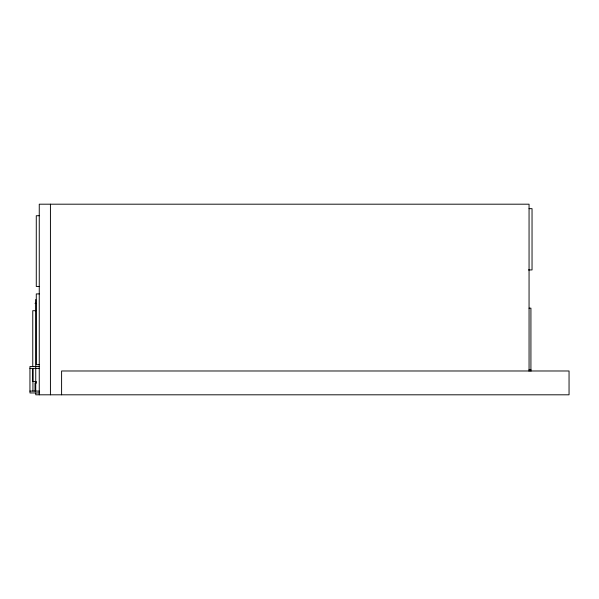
<?xml version="1.0" encoding="UTF-8"?>
<svg xmlns="http://www.w3.org/2000/svg" width="599" height="599" viewBox="0 0 599 599"><rect width="100%" height="100%" fill="white"/><g stroke="black" fill="none" stroke-linecap="round" stroke-linejoin="round"><path stroke-width="0.9" d="M529.059 208.654L532.039 208.654L532.039 269.939L528.423 269.939M39.257 215.73L36.277 215.73L36.277 286.472L39.257 286.472M39.257 293.914L36.277 293.914L36.277 364.656L39.257 364.656M34.997 303.334L35.745 303.334M529.059 308.163L530.924 308.163L530.924 371.245M35.745 310.701L32.765 310.701L32.765 366.543M39.257 366.513L29.95 366.513L29.95 392.951L39.257 392.951M29.95 368.378L39.257 368.378M529.059 369.448L530.924 369.448M35.745 381.436L32.765 381.436L32.765 368.407M35.745 382.956L34.997 382.956L34.997 391.184M29.95 391.087L39.257 391.087M529.059 371.245L529.059 204.192L39.257 204.192L39.257 394.808M61.6 394.808L61.6 370.983L569.05 370.983L569.05 394.808L35.745 394.808L35.745 392.944M50.428 204.192L50.428 394.808M36.202 381.473L36.202 383.248M35.745 299.5L35.745 391.184M32.93 368.378L32.93 391.087"/></g></svg>
